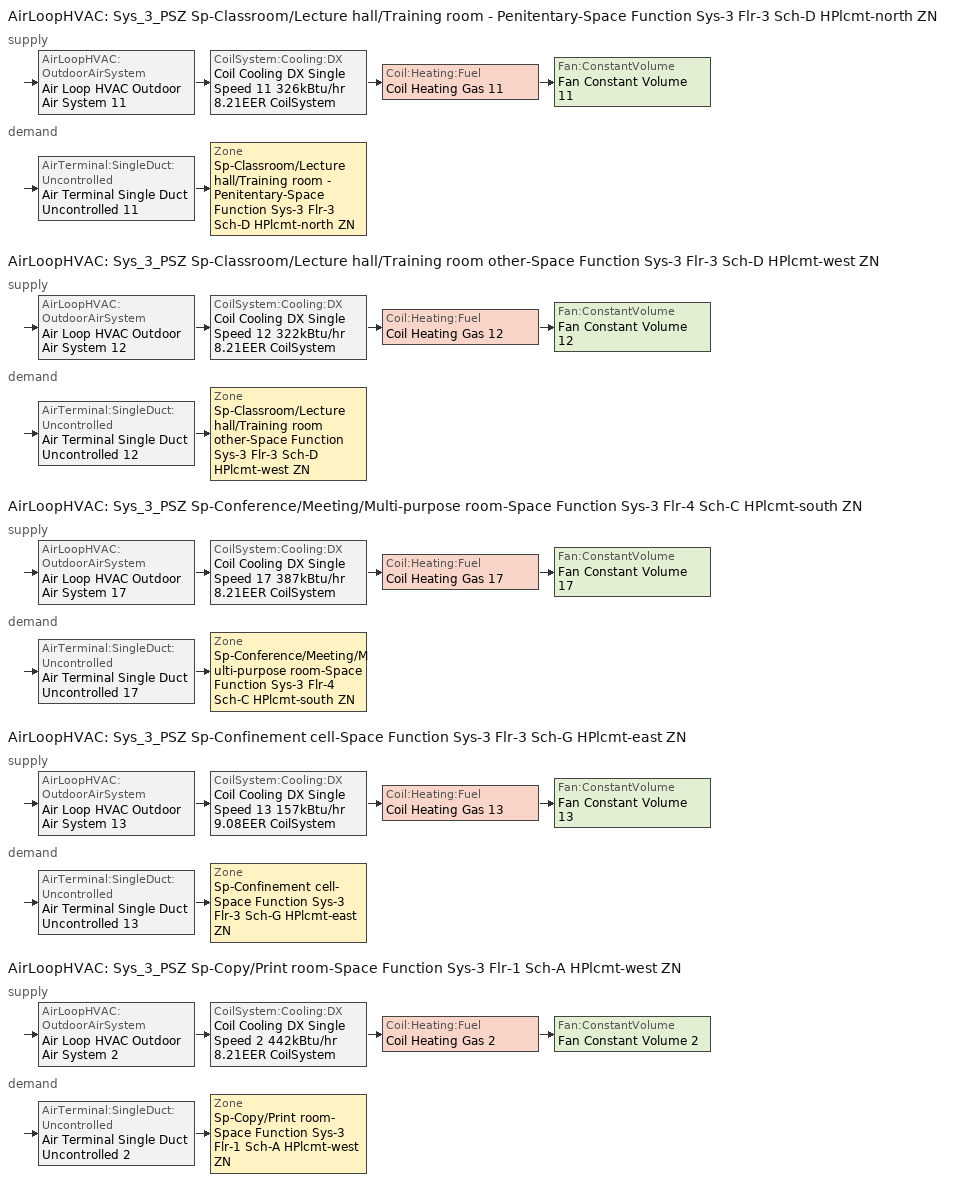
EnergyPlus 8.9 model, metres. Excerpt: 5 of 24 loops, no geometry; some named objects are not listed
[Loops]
AirLoopHVAC 'Sys_3_PSZ Sp-Classroom/Lecture hall/Training room - Penitentary-Space Function Sys-3 Flr-3 Sch-D HPlcmt-north ZN'
 supply: AirLoopHVAC:OutdoorAirSystem 'Air Loop HVAC Outdoor Air System 11' > CoilSystem:Cooling:DX 'Coil Cooling DX Single Speed 11 326kBtu/hr 8.21EER CoilSystem' > Coil:Heating:Fuel 'Coil Heating Gas 11' > Fan:ConstantVolume 'Fan Constant Volume 11'
 demand: AirTerminal:SingleDuct:Uncontrolled 'Air Terminal Single Duct Uncontrolled 11' > Zone 'Sp-Classroom/Lecture hall/Training room - Penitentary-Space Function Sys-3 Flr-3 Sch-D HPlcmt-north ZN'
AirLoopHVAC 'Sys_3_PSZ Sp-Classroom/Lecture hall/Training room other-Space Function Sys-3 Flr-3 Sch-D HPlcmt-west ZN'
 supply: AirLoopHVAC:OutdoorAirSystem 'Air Loop HVAC Outdoor Air System 12' > CoilSystem:Cooling:DX 'Coil Cooling DX Single Speed 12 322kBtu/hr 8.21EER CoilSystem' > Coil:Heating:Fuel 'Coil Heating Gas 12' > Fan:ConstantVolume 'Fan Constant Volume 12'
 demand: AirTerminal:SingleDuct:Uncontrolled 'Air Terminal Single Duct Uncontrolled 12' > Zone 'Sp-Classroom/Lecture hall/Training room other-Space Function Sys-3 Flr-3 Sch-D HPlcmt-west ZN'
AirLoopHVAC 'Sys_3_PSZ Sp-Conference/Meeting/Multi-purpose room-Space Function Sys-3 Flr-4 Sch-C HPlcmt-south ZN'
 supply: AirLoopHVAC:OutdoorAirSystem 'Air Loop HVAC Outdoor Air System 17' > CoilSystem:Cooling:DX 'Coil Cooling DX Single Speed 17 387kBtu/hr 8.21EER CoilSystem' > Coil:Heating:Fuel 'Coil Heating Gas 17' > Fan:ConstantVolume 'Fan Constant Volume 17'
 demand: AirTerminal:SingleDuct:Uncontrolled 'Air Terminal Single Duct Uncontrolled 17' > Zone 'Sp-Conference/Meeting/Multi-purpose room-Space Function Sys-3 Flr-4 Sch-C HPlcmt-south ZN'
AirLoopHVAC 'Sys_3_PSZ Sp-Confinement cell-Space Function Sys-3 Flr-3 Sch-G HPlcmt-east ZN'
 supply: AirLoopHVAC:OutdoorAirSystem 'Air Loop HVAC Outdoor Air System 13' > CoilSystem:Cooling:DX 'Coil Cooling DX Single Speed 13 157kBtu/hr 9.08EER CoilSystem' > Coil:Heating:Fuel 'Coil Heating Gas 13' > Fan:ConstantVolume 'Fan Constant Volume 13'
 demand: AirTerminal:SingleDuct:Uncontrolled 'Air Terminal Single Duct Uncontrolled 13' > Zone 'Sp-Confinement cell-Space Function Sys-3 Flr-3 Sch-G HPlcmt-east ZN'
AirLoopHVAC 'Sys_3_PSZ Sp-Copy/Print room-Space Function Sys-3 Flr-1 Sch-A HPlcmt-west ZN'
 supply: AirLoopHVAC:OutdoorAirSystem 'Air Loop HVAC Outdoor Air System 2' > CoilSystem:Cooling:DX 'Coil Cooling DX Single Speed 2 442kBtu/hr 8.21EER CoilSystem' > Coil:Heating:Fuel 'Coil Heating Gas 2' > Fan:ConstantVolume 'Fan Constant Volume 2'
 demand: AirTerminal:SingleDuct:Uncontrolled 'Air Terminal Single Duct Uncontrolled 2' > Zone 'Sp-Copy/Print room-Space Function Sys-3 Flr-1 Sch-A HPlcmt-west ZN'
[ZoneControl:Thermostat] Control Object Type 1=ThermostatSetpoint:DualSetpoint
Name | Zone or ZoneList | Control Type Schedule | Control Name 1
Sp-Classroom/Lecture hall/Training room - Penitentary-Space Function Sys-3 Flr-3 Sch-D HPlcmt-north ZN Thermostat | Sp-Classroom/Lecture hall/Training room - Penitentary-Space Function Sys-3 Flr-3 Sch-D HPlcmt-north ZN | Sp-Classroom/Lecture hall/Training room - Penitentary-Space Function Sys-3 Flr-3 Sch-D HPlcmt-north ZN Thermostat Schedule | Space Function Classroom/Lecture hall/Training room - Penitentary Thermostat 2
Sp-Classroom/Lecture hall/Training room other-Space Function Sys-3 Flr-3 Sch-D HPlcmt-west ZN Thermostat | Sp-Classroom/Lecture hall/Training room other-Space Function Sys-3 Flr-3 Sch-D HPlcmt-west ZN | Sp-Classroom/Lecture hall/Training room other-Space Function Sys-3 Flr-3 Sch-D HPlcmt-west ZN Thermostat Schedule | Space Function Classroom/Lecture hall/Training room other Thermostat 2
Sp-Conference/Meeting/Multi-purpose room-Space Function Sys-3 Flr-4 Sch-C HPlcmt-south ZN Thermostat | Sp-Conference/Meeting/Multi-purpose room-Space Function Sys-3 Flr-4 Sch-C HPlcmt-south ZN | Sp-Conference/Meeting/Multi-purpose room-Space Function Sys-3 Flr-4 Sch-C HPlcmt-south ZN Thermostat Schedule | Space Function Conference/Meeting/Multi-purpose room Thermostat 2
Sp-Confinement cell-Space Function Sys-3 Flr-3 Sch-G HPlcmt-east ZN Thermostat | Sp-Confinement cell-Space Function Sys-3 Flr-3 Sch-G HPlcmt-east ZN | Sp-Confinement cell-Space Function Sys-3 Flr-3 Sch-G HPlcmt-east ZN Thermostat Schedule | Space Function Confinement cell Thermostat 2
Sp-Copy/Print room-Space Function Sys-3 Flr-1 Sch-A HPlcmt-west ZN Thermostat | Sp-Copy/Print room-Space Function Sys-3 Flr-1 Sch-A HPlcmt-west ZN | Sp-Copy/Print room-Space Function Sys-3 Flr-1 Sch-A HPlcmt-west ZN Thermostat Schedule | Space Function Copy/Print room Thermostat 2
[ThermostatSetpoint:DualSetpoint]
Name | Heating Setpoint Temperature Schedule | Cooling Setpoint Temperature Schedule
Space Function Classroom/Lecture hall/Training room - Penitentary Thermostat 2; Space Function Classroom/Lecture hall/Training room other Thermostat 2 | NECB-D-Thermostat Setpoint-Heating | NECB-D-Thermostat Setpoint-Cooling
Space Function Conference/Meeting/Multi-purpose room Thermostat 2 | NECB-C-Thermostat Setpoint-Heating | NECB-C-Thermostat Setpoint-Cooling
Space Function Confinement cell Thermostat 2 | NECB-G-Thermostat Setpoint-Heating | NECB-G-Thermostat Setpoint-Cooling
Space Function Copy/Print room Thermostat 2 | NECB-A-Thermostat Setpoint-Heating | NECB-A-Thermostat Setpoint-Cooling
[AirTerminal:SingleDuct:Uncontrolled] Availability Schedule=Always On Discrete; Maximum Air Flow Rate {m3/s}=AutoSize
Air Terminal Single Duct Uncontrolled 11; Air Terminal Single Duct Uncontrolled 12; Air Terminal Single Duct Uncontrolled 17; Air Terminal Single Duct Uncontrolled 13; Air Terminal Single Duct Uncontrolled 2
[Zone equipment]
Sp-Classroom/Lecture hall/Training room - Penitentary-Space Function Sys-3 Flr-3 Sch-D HPlcmt-north ZN: Air Terminal Single Duct Uncontrolled 11, Zone HVAC Baseboard Convective Water 11
Sp-Classroom/Lecture hall/Training room other-Space Function Sys-3 Flr-3 Sch-D HPlcmt-west ZN: Air Terminal Single Duct Uncontrolled 12, Zone HVAC Baseboard Convective Water 12
Sp-Conference/Meeting/Multi-purpose room-Space Function Sys-3 Flr-4 Sch-C HPlcmt-south ZN: Air Terminal Single Duct Uncontrolled 17, Zone HVAC Baseboard Convective Water 17
Sp-Confinement cell-Space Function Sys-3 Flr-3 Sch-G HPlcmt-east ZN: Air Terminal Single Duct Uncontrolled 13, Zone HVAC Baseboard Convective Water 13
Sp-Copy/Print room-Space Function Sys-3 Flr-1 Sch-A HPlcmt-west ZN: Air Terminal Single Duct Uncontrolled 2, Zone HVAC Baseboard Convective Water 2
[Sizing:Zone] Zone Cooling Design Supply Air Temperature Input Method=SupplyAirTemperature; Zone Cooling Design Supply Air Temperature {C}=13; Zone Cooling Design Supply Air Temperature Difference {deltaC}=11.11; Zone Heating Design Supply Air Temperature Input Method=SupplyAirTemperature; Zone Heating Design Supply Air Temperature {C}=43; Zone Heating Design Supply Air Temperature Difference {deltaC}=11.11; Zone Cooling Design Supply Air Humidity Ratio {kgWater/kgDryAir}=0.0085; Zone Heating Design Supply Air Humidity Ratio {kgWater/kgDryAir}=0.008; Zone Heating Sizing Factor=1.3; Zone Cooling Sizing Factor=1.1; Cooling Design Air Flow Method=DesignDay; Cooling Design Air Flow Rate {m3/s}=0; Cooling Minimum Air Flow per Zone Floor Area {m3/s-m2}=0.000762; Cooling Minimum Air Flow {m3/s}=0; Cooling Minimum Air Flow Fraction=0; Heating Design Air Flow Method=DesignDay; Heating Design Air Flow Rate {m3/s}=0; Heating Maximum Air Flow per Zone Floor Area {m3/s-m2}=0.002032; Heating Maximum Air Flow {m3/s}=0.141576; Heating Maximum Air Flow Fraction=0.3; Account for Dedicated Outdoor Air System=No
Name | Design Specification Outdoor Air Object | Design Specification Zone Air Distribution Object
Sp-Classroom/Lecture hall/Training room - Penitentary-Space Function Sys-3 Flr-3 Sch-D HPlcmt-north ZN | Space Function Classroom/Lecture hall/Training room - Penitentary Ventilation | Sp-Classroom/Lecture hall/Training room - Penitentary-Space Function Sys-3 Flr-3 Sch-D HPlcmt-north ZN Design Spec Zone Air Dist
Sp-Classroom/Lecture hall/Training room other-Space Function Sys-3 Flr-3 Sch-D HPlcmt-west ZN | Space Function Classroom/Lecture hall/Training room other Ventilation | Sp-Classroom/Lecture hall/Training room other-Space Function Sys-3 Flr-3 Sch-D HPlcmt-west ZN Design Spec Zone Air Dist
Sp-Conference/Meeting/Multi-purpose room-Space Function Sys-3 Flr-4 Sch-C HPlcmt-south ZN | Space Function Conference/Meeting/Multi-purpose room Ventilation | Sp-Conference/Meeting/Multi-purpose room-Space Function Sys-3 Flr-4 Sch-C HPlcmt-south ZN Design Spec Zone Air Dist
Sp-Confinement cell-Space Function Sys-3 Flr-3 Sch-G HPlcmt-east ZN | Space Function Confinement cell Ventilation | Sp-Confinement cell-Space Function Sys-3 Flr-3 Sch-G HPlcmt-east ZN Design Spec Zone Air Dist
Sp-Copy/Print room-Space Function Sys-3 Flr-1 Sch-A HPlcmt-west ZN | Space Function Copy/Print room Ventilation | Sp-Copy/Print room-Space Function Sys-3 Flr-1 Sch-A HPlcmt-west ZN Design Spec Zone Air Dist
[DesignSpecification:ZoneAirDistribution] Zone Air Distribution Effectiveness in Cooling Mode=1; Zone Air Distribution Effectiveness in Heating Mode=1
Sp-Classroom/Lecture hall/Training room - Penitentary-Space Function Sys-3 Flr-3 Sch-D HPlcmt-north ZN Design Spec Zone Air Dist; Sp-Classroom/Lecture hall/Training room other-Space Function Sys-3 Flr-3 Sch-D HPlcmt-west ZN Design Spec Zone Air Dist; Sp-Conference/Meeting/Multi-purpose room-Space Function Sys-3 Flr-4 Sch-C HPlcmt-south ZN Design Spec Zone Air Dist; Sp-Confinement cell-Space Function Sys-3 Flr-3 Sch-G HPlcmt-east ZN Design Spec Zone Air Dist; Sp-Copy/Print room-Space Function Sys-3 Flr-1 Sch-A HPlcmt-west ZN Design Spec Zone Air Dist
[Controller:MechanicalVentilation] Demand Controlled Ventilation=No; System Outdoor Air Method=ZoneSum
Name | Availability Schedule | Zone Name 1 | Design Specification Outdoor Air Object Name 1 | Design Specification Zone Air Distribution Object Name 1
Controller Mechanical Ventilation 11 | Sys_3_PSZ Sp-Classroom/Lecture hall/Training room - Penitentary-Space Function Sys-3 Flr-3 Sch-D HPlcmt-north ZN Occ Sch | Sp-Classroom/Lecture hall/Training room - Penitentary-Space Function Sys-3 Flr-3 Sch-D HPlcmt-north ZN | Space Function Classroom/Lecture hall/Training room - Penitentary Ventilation | Sp-Classroom/Lecture hall/Training room - Penitentary-Space Function Sys-3 Flr-3 Sch-D HPlcmt-north ZN Design Spec Zone Air Dist
Controller Mechanical Ventilation 12 | Sys_3_PSZ Sp-Classroom/Lecture hall/Training room other-Space Function Sys-3 Flr-3 Sch-D HPlcmt-west ZN Occ Sch | Sp-Classroom/Lecture hall/Training room other-Space Function Sys-3 Flr-3 Sch-D HPlcmt-west ZN | Space Function Classroom/Lecture hall/Training room other Ventilation | Sp-Classroom/Lecture hall/Training room other-Space Function Sys-3 Flr-3 Sch-D HPlcmt-west ZN Design Spec Zone Air Dist
Controller Mechanical Ventilation 17 | Sys_3_PSZ Sp-Conference/Meeting/Multi-purpose room-Space Function Sys-3 Flr-4 Sch-C HPlcmt-south ZN Occ Sch | Sp-Conference/Meeting/Multi-purpose room-Space Function Sys-3 Flr-4 Sch-C HPlcmt-south ZN | Space Function Conference/Meeting/Multi-purpose room Ventilation | Sp-Conference/Meeting/Multi-purpose room-Space Function Sys-3 Flr-4 Sch-C HPlcmt-south ZN Design Spec Zone Air Dist
Controller Mechanical Ventilation 13 | Sys_3_PSZ Sp-Confinement cell-Space Function Sys-3 Flr-3 Sch-G HPlcmt-east ZN Occ Sch | Sp-Confinement cell-Space Function Sys-3 Flr-3 Sch-G HPlcmt-east ZN | Space Function Confinement cell Ventilation | Sp-Confinement cell-Space Function Sys-3 Flr-3 Sch-G HPlcmt-east ZN Design Spec Zone Air Dist
Controller Mechanical Ventilation 2 | Sys_3_PSZ Sp-Copy/Print room-Space Function Sys-3 Flr-1 Sch-A HPlcmt-west ZN Occ Sch | Sp-Copy/Print room-Space Function Sys-3 Flr-1 Sch-A HPlcmt-west ZN | Space Function Copy/Print room Ventilation | Sp-Copy/Print room-Space Function Sys-3 Flr-1 Sch-A HPlcmt-west ZN Design Spec Zone Air Dist
[DesignSpecification:OutdoorAir] Outdoor Air Method=Sum; Outdoor Air Flow per Person {m3/s-person}=0; Outdoor Air Flow per Zone {m3/s}=0; Outdoor Air Flow Air Changes per Hour {1/hr}=0
Name | Outdoor Air Flow per Zone Floor Area {m3/s-m2}
Space Function Classroom/Lecture hall/Training room - Penitentary Ventilation; Space Function Classroom/Lecture hall/Training room other Ventilation | 0.00278384
Space Function Conference/Meeting/Multi-purpose room Ventilation | 0.0015748
Space Function Confinement cell Ventilation | 0.0012446
Space Function Copy/Print room Ventilation | 0.00254
[AirLoopHVAC] Design Supply Air Flow Rate {m3/s}=AutoSize
Sys_3_PSZ Sp-Classroom/Lecture hall/Training room - Penitentary-Space Function Sys-3 Flr-3 Sch-D HPlcmt-north ZN; Sys_3_PSZ Sp-Classroom/Lecture hall/Training room other-Space Function Sys-3 Flr-3 Sch-D HPlcmt-west ZN; Sys_3_PSZ Sp-Conference/Meeting/Multi-purpose room-Space Function Sys-3 Flr-4 Sch-C HPlcmt-south ZN; Sys_3_PSZ Sp-Confinement cell-Space Function Sys-3 Flr-3 Sch-G HPlcmt-east ZN; Sys_3_PSZ Sp-Copy/Print room-Space Function Sys-3 Flr-1 Sch-A HPlcmt-west ZN
[Sizing:System] Type of Load to Size On=Sensible; Design Outdoor Air Flow Rate {m3/s}=Autosize; Central Heating Maximum System Air Flow Ratio=1; Preheat Design Temperature {C}=7; Preheat Design Humidity Ratio {kgWater/kgDryAir}=0.008; Precool Design Temperature {C}=13; Precool Design Humidity Ratio {kgWater/kgDryAir}=0.008; Central Cooling Design Supply Air Temperature {C}=13; Central Heating Design Supply Air Temperature {C}=43; Type of Zone Sum to Use=NonCoincident; 100% Outdoor Air in Cooling=No; 100% Outdoor Air in Heating=No; Central Cooling Design Supply Air Humidity Ratio {kgWater/kgDryAir}=0.0085; Central Heating Design Supply Air Humidity Ratio {kgWater/kgDryAir}=0.008; Cooling Supply Air Flow Rate Method=DesignDay; Cooling Supply Air Flow Rate {m3/s}=0; Cooling Supply Air Flow Rate Per Floor Area {m3/s-m2}=0.00996765; Cooling Fraction of Autosized Cooling Supply Air Flow Rate=1; Cooling Supply Air Flow Rate Per Unit Cooling Capacity {m3/s-W}=3.94755e-05; Heating Supply Air Flow Rate Method=DesignDay; Heating Supply Air Flow Rate {m3/s}=0; Heating Supply Air Flow Rate Per Floor Area {m3/s-m2}=0.00996765; Heating Fraction of Autosized Heating Supply Air Flow Rate=1; Heating Fraction of Autosized Cooling Supply Air Flow Rate=1; Heating Supply Air Flow Rate Per Unit Heating Capacity {m3/s-W}=3.15882e-05; System Outdoor Air Method=ZoneSum; Zone Maximum Outdoor Air Fraction=1; Cooling Design Capacity Method=CoolingDesignCapacity; Cooling Design Capacity {W}=Autosize; Cooling Design Capacity Per Floor Area {W/m2}=234.7; Fraction of Autosized Cooling Design Capacity=1; Heating Design Capacity Method=HeatingDesignCapacity; Heating Design Capacity {W}=Autosize; Heating Design Capacity Per Floor Area {W/m2}=157; Fraction of Autosized Heating Design Capacity=1; Central Cooling Capacity Control Method=OnOff
Sys_3_PSZ Sp-Classroom/Lecture hall/Training room - Penitentary-Space Function Sys-3 Flr-3 Sch-D HPlcmt-north ZN; Sys_3_PSZ Sp-Classroom/Lecture hall/Training room other-Space Function Sys-3 Flr-3 Sch-D HPlcmt-west ZN; Sys_3_PSZ Sp-Conference/Meeting/Multi-purpose room-Space Function Sys-3 Flr-4 Sch-C HPlcmt-south ZN; Sys_3_PSZ Sp-Confinement cell-Space Function Sys-3 Flr-3 Sch-G HPlcmt-east ZN; Sys_3_PSZ Sp-Copy/Print room-Space Function Sys-3 Flr-1 Sch-A HPlcmt-west ZN
[Controller:OutdoorAir] Minimum Outdoor Air Flow Rate {m3/s}=Autosize; Maximum Outdoor Air Flow Rate {m3/s}=Autosize; Economizer Control Type=DifferentialEnthalpy; Economizer Control Action Type=ModulateFlow; Lockout Type=NoLockout; Minimum Limit Type=FixedMinimum; High Humidity Control=No; Control High Indoor Humidity Based on Outdoor Humidity Ratio=Yes; Heat Recovery Bypass Control Type=BypassWhenOAFlowGreaterThanMinimum
Name | Minimum Outdoor Air Schedule | Mechanical Ventilation Controller
Controller Outdoor Air 11 | Sys_3_PSZ Sp-Classroom/Lecture hall/Training room - Penitentary-Space Function Sys-3 Flr-3 Sch-D HPlcmt-north ZN Occ Sch | Controller Mechanical Ventilation 11
Controller Outdoor Air 12 | Sys_3_PSZ Sp-Classroom/Lecture hall/Training room other-Space Function Sys-3 Flr-3 Sch-D HPlcmt-west ZN Occ Sch | Controller Mechanical Ventilation 12
Controller Outdoor Air 17 | Sys_3_PSZ Sp-Conference/Meeting/Multi-purpose room-Space Function Sys-3 Flr-4 Sch-C HPlcmt-south ZN Occ Sch | Controller Mechanical Ventilation 17
Controller Outdoor Air 13 | Sys_3_PSZ Sp-Confinement cell-Space Function Sys-3 Flr-3 Sch-G HPlcmt-east ZN Occ Sch | Controller Mechanical Ventilation 13
Controller Outdoor Air 2 | Sys_3_PSZ Sp-Copy/Print room-Space Function Sys-3 Flr-1 Sch-A HPlcmt-west ZN Occ Sch | Controller Mechanical Ventilation 2
[HeatExchanger:AirToAir:SensibleAndLatent] Availability Schedule=Always On Discrete; Nominal Supply Air Flow Rate {m3/s}=Autosize; Sensible Effectiveness at 100% Heating Air Flow=0.5; Latent Effectiveness at 100% Heating Air Flow=0.5; Sensible Effectiveness at 75% Heating Air Flow=0.5; Latent Effectiveness at 75% Heating Air Flow=0.5; Sensible Effectiveness at 100% Cooling Air Flow=0.5; Latent Effectiveness at 100% Cooling Air Flow=0.5; Sensible Effectiveness at 75% Cooling Air Flow=0.5; Latent Effectiveness at 75% Cooling Air Flow=0.5; Supply Air Outlet Temperature Control=Yes; Heat Exchanger Type=Rotary; Frost Control Type=ExhaustOnly; Threshold Temperature {C}=-23.3; Initial Defrost Time Fraction=0.167; Rate of Defrost Time Fraction Increase {1/K}=1.44; Economizer Lockout=Yes
Name | Nominal Electric Power {W}
Sys_3_PSZ Sp-Classroom/Lecture hall/Training room - Penitentary-Space Function Sys-3 Flr-3 Sch-D HPlcmt-north ZN ERV; Sys_3_PSZ Sp-Classroom/Lecture hall/Training room other-Space Function Sys-3 Flr-3 Sch-D HPlcmt-west ZN ERV | 3795.13
Sys_3_PSZ Sp-Conference/Meeting/Multi-purpose room-Space Function Sys-3 Flr-4 Sch-C HPlcmt-south ZN ERV | 2168.6
Sys_3_PSZ Sp-Confinement cell-Space Function Sys-3 Flr-3 Sch-G HPlcmt-east ZN ERV | 1724.38
Sys_3_PSZ Sp-Copy/Print room-Space Function Sys-3 Flr-1 Sch-A HPlcmt-west ZN ERV | 3467.09
[SetpointManager:OutdoorAirPretreat] Control Variable=Temperature; Minimum Setpoint Temperature {C}=-99; Maximum Setpoint Temperature {C}=99; Minimum Setpoint Humidity Ratio {kgWater/kgDryAir}=1e-05; Maximum Setpoint Humidity Ratio {kgWater/kgDryAir}=1
Setpoint Manager Outdoor Air Pretreat 5; Setpoint Manager Outdoor Air Pretreat 6; Setpoint Manager Outdoor Air Pretreat 7; Setpoint Manager Outdoor Air Pretreat 8; Setpoint Manager Outdoor Air Pretreat 9
[SetpointManager:MixedAir] Control Variable=Temperature
Node 172 OS Default SPM; Node 171 OS Default SPM; Node 170 OS Default SPM; Node 185 OS Default SPM; Node 184 OS Default SPM; Node 183 OS Default SPM; Node 250 OS Default SPM; Node 249 OS Default SPM; Node 248 OS Default SPM; Node 198 OS Default SPM; Node 197 OS Default SPM; Node 196 OS Default SPM; Node 55 OS Default SPM; Node 54 OS Default SPM; Node 53 OS Default SPM
[CoilSystem:Cooling:DX] Availability Schedule=Always On Discrete
Name | Cooling Coil
Coil Cooling DX Single Speed 11 326kBtu/hr 8.21EER CoilSystem | Coil Cooling DX Single Speed 11 326kBtu/hr 8.21EER
Coil Cooling DX Single Speed 12 322kBtu/hr 8.21EER CoilSystem | Coil Cooling DX Single Speed 12 322kBtu/hr 8.21EER
Coil Cooling DX Single Speed 17 387kBtu/hr 8.21EER CoilSystem | Coil Cooling DX Single Speed 17 387kBtu/hr 8.21EER
Coil Cooling DX Single Speed 13 157kBtu/hr 9.08EER CoilSystem | Coil Cooling DX Single Speed 13 157kBtu/hr 9.08EER
Coil Cooling DX Single Speed 2 442kBtu/hr 8.21EER CoilSystem | Coil Cooling DX Single Speed 2 442kBtu/hr 8.21EER
[Coil:Cooling:DX:SingleSpeed] Availability Schedule=Always On Discrete; Gross Rated Total Cooling Capacity {W}=Autosize; Gross Rated Sensible Heat Ratio=Autosize; Rated Air Flow Rate {m3/s}=Autosize; Rated Evaporator Fan Power Per Volume Flow Rate {W/(m3/s)}=773.3; Total Cooling Capacity Function of Temperature Curve=DXCOOL-NECB2011-REF-CAPFT; Total Cooling Capacity Function of Flow Fraction Curve=DXCOOL-NECB2011-REF-CAPFFLOW; Energy Input Ratio Function of Temperature Curve=DXCOOL-NECB2011-REF-COOLEIRFT; Energy Input Ratio Function of Flow Fraction Curve=DXCOOL-NECB2011-REF-COOLEIRFFLOW; Part Load Fraction Correlation Curve=DXCOOL-NECB2011-REF-COOLPLFFPLR; Condenser Type=AirCooled; Evaporative Condenser Effectiveness=0; Evaporative Condenser Air Flow Rate {m3/s}=Autosize; Evaporative Condenser Pump Rated Power Consumption {W}=Autosize; Crankcase Heater Capacity {W}=0; Maximum Outdoor Dry-Bulb Temperature for Crankcase Heater Operation {C}=0; Basin Heater Capacity {W/K}=0; Basin Heater Setpoint Temperature {C}=10
Name | Gross Rated Cooling COP {W/W}
Coil Cooling DX Single Speed 11 326kBtu/hr 8.21EER | 2.98497
Coil Cooling DX Single Speed 12 322kBtu/hr 8.21EER | 2.98196
Coil Cooling DX Single Speed 17 387kBtu/hr 8.21EER | 3.02393
Coil Cooling DX Single Speed 13 157kBtu/hr 9.08EER | 3.18048
Coil Cooling DX Single Speed 2 442kBtu/hr 8.21EER | 3.05977
[Coil:Heating:Fuel] Availability Schedule=Always On Discrete; Fuel Type=NaturalGas; Burner Efficiency=0.81; Nominal Capacity {W}=AutoSize; Parasitic Electric Load {W}=0; Part Load Fraction Correlation Curve=FURNACE-EFFPLR-NECB2011; Parasitic Fuel Load {W}=0
Coil Heating Gas 11; Coil Heating Gas 12; Coil Heating Gas 17; Coil Heating Gas 13; Coil Heating Gas 2
[Fan:ConstantVolume] Fan Total Efficiency=0.39975; Pressure Rise {Pa}=640; Maximum Flow Rate {m3/s}=AutoSize; Motor Efficiency=0.615; Motor In Airstream Fraction=1
Name | Availability Schedule
Fan Constant Volume 11 | Sys_3_PSZ Sp-Classroom/Lecture hall/Training room - Penitentary-Space Function Sys-3 Flr-3 Sch-D HPlcmt-north ZN Occ Sch
Fan Constant Volume 12 | Sys_3_PSZ Sp-Classroom/Lecture hall/Training room other-Space Function Sys-3 Flr-3 Sch-D HPlcmt-west ZN Occ Sch
Fan Constant Volume 17 | Sys_3_PSZ Sp-Conference/Meeting/Multi-purpose room-Space Function Sys-3 Flr-4 Sch-C HPlcmt-south ZN Occ Sch
Fan Constant Volume 13 | Sys_3_PSZ Sp-Confinement cell-Space Function Sys-3 Flr-3 Sch-G HPlcmt-east ZN Occ Sch
Fan Constant Volume 2 | Sys_3_PSZ Sp-Copy/Print room-Space Function Sys-3 Flr-1 Sch-A HPlcmt-west ZN Occ Sch
[SetpointManager:SingleZone:Reheat] Control Variable=Temperature; Minimum Supply Air Temperature {C}=13; Maximum Supply Air Temperature {C}=43
Name | Control Zone
Setpoint Manager Single Zone Reheat 11 | Sp-Classroom/Lecture hall/Training room - Penitentary-Space Function Sys-3 Flr-3 Sch-D HPlcmt-north ZN
Setpoint Manager Single Zone Reheat 12 | Sp-Classroom/Lecture hall/Training room other-Space Function Sys-3 Flr-3 Sch-D HPlcmt-west ZN
Setpoint Manager Single Zone Reheat 17 | Sp-Conference/Meeting/Multi-purpose room-Space Function Sys-3 Flr-4 Sch-C HPlcmt-south ZN
Setpoint Manager Single Zone Reheat 13 | Sp-Confinement cell-Space Function Sys-3 Flr-3 Sch-G HPlcmt-east ZN
Setpoint Manager Single Zone Reheat 2 | Sp-Copy/Print room-Space Function Sys-3 Flr-1 Sch-A HPlcmt-west ZN
[Schedule:Compact]
Sp-Classroom/Lecture hall/Training room - Penitentary-Space Function Sys-3 Flr-3 Sch-D HPlcmt-north ZN Thermostat Schedule; Sp-Classroom/Lecture hall/Training room other-Space Function Sys-3 Flr-3 Sch-D HPlcmt-west ZN Thermostat Schedule; Sp-Conference/Meeting/Multi-purpose room-Space Function Sys-3 Flr-4 Sch-C HPlcmt-south ZN Thermostat Schedule; Sp-Confinement cell-Space Function Sys-3 Flr-3 Sch-G HPlcmt-east ZN Thermostat Schedule; Sp-Copy/Print room-Space Function Sys-3 Flr-1 Sch-A HPlcmt-west ZN Thermostat Schedule: Through: 12/31, For: AllDays, Until: 24:00, 4
[Schedule:Day:Interval]
NECB-A-Thermostat Setpoint-Heating Sun|Hol Day; NECB-A-Thermostat Setpoint-Heating Sat Day; NECB-D-Thermostat Setpoint-Heating Sun|Hol Day; NECB-D-Thermostat Setpoint-Heating Sat Day: No, 24:00, 18
NECB-A-Thermostat Setpoint-Heating Default|Wkdy Day; NECB-A-Thermostat Setpoint-Heating Default: No, 06:00, 18, 07:00, 20, 21:00, 22, 24:00, 18
NECB-A-Thermostat Setpoint-Cooling Sun|Hol Day; NECB-A-Thermostat Setpoint-Cooling Sat Day; NECB-D-Thermostat Setpoint-Cooling Sun|Hol Day; NECB-D-Thermostat Setpoint-Cooling Sat Day: No, 24:00, 35
NECB-A-Thermostat Setpoint-Cooling Default|Wkdy Day; NECB-A-Thermostat Setpoint-Cooling Default: No, 06:00, 35, 21:00, 24, 24:00, 35
NECB-D-Thermostat Setpoint-Heating Default|Wkdy Day; NECB-D-Thermostat Setpoint-Heating Default: No, 07:00, 18, 08:00, 20, 23:00, 22, 24:00, 18
NECB-D-Thermostat Setpoint-Cooling Default|Wkdy Day; NECB-D-Thermostat Setpoint-Cooling Default: No, 07:00, 35, 23:00, 24, 24:00, 35
Sys_3_PSZ Sp-Classroom/Lecture hall/Training room - Penitentary-Space Function Sys-3 Flr-3 Sch-D HPlcmt-north ZN Occ Sch Sunday; Sys_3_PSZ Sp-Classroom/Lecture hall/Training room - Penitentary-Space Function Sys-3 Flr-3 Sch-D HPlcmt-north ZN Occ Sch Saturday; Sys_3_PSZ Sp-Classroom/Lecture hall/Training room other-Space Function Sys-3 Flr-3 Sch-D HPlcmt-west ZN Occ Sch Sunday; Sys_3_PSZ Sp-Classroom/Lecture hall/Training room other-Space Function Sys-3 Flr-3 Sch-D HPlcmt-west ZN Occ Sch Saturday; Sys_3_PSZ Sp-Copy/Print room-Space Function Sys-3 Flr-1 Sch-A HPlcmt-west ZN Occ Sch Sunday; Sys_3_PSZ Sp-Copy/Print room-Space Function Sys-3 Flr-1 Sch-A HPlcmt-west ZN Occ Sch Saturday: No, 24:00, 0
Sys_3_PSZ Sp-Classroom/Lecture hall/Training room - Penitentary-Space Function Sys-3 Flr-3 Sch-D HPlcmt-north ZN Occ Sch Monday; Sys_3_PSZ Sp-Classroom/Lecture hall/Training room - Penitentary-Space Function Sys-3 Flr-3 Sch-D HPlcmt-north ZN Occ Sch Tuesday; Sys_3_PSZ Sp-Classroom/Lecture hall/Training room - Penitentary-Space Function Sys-3 Flr-3 Sch-D HPlcmt-north ZN Occ Sch Wednesday; Sys_3_PSZ Sp-Classroom/Lecture hall/Training room - Penitentary-Space Function Sys-3 Flr-3 Sch-D HPlcmt-north ZN Occ Sch Thursday; Sys_3_PSZ Sp-Classroom/Lecture hall/Training room - Penitentary-Space Function Sys-3 Flr-3 Sch-D HPlcmt-north ZN Occ Sch Friday; Sys_3_PSZ Sp-Classroom/Lecture hall/Training room other-Space Function Sys-3 Flr-3 Sch-D HPlcmt-west ZN Occ Sch Monday; Sys_3_PSZ Sp-Classroom/Lecture hall/Training room other-Space Function Sys-3 Flr-3 Sch-D HPlcmt-west ZN Occ Sch Tuesday; Sys_3_PSZ Sp-Classroom/Lecture hall/Training room other-Space Function Sys-3 Flr-3 Sch-D HPlcmt-west ZN Occ Sch Wednesday; Sys_3_PSZ Sp-Classroom/Lecture hall/Training room other-Space Function Sys-3 Flr-3 Sch-D HPlcmt-west ZN Occ Sch Thursday; Sys_3_PSZ Sp-Classroom/Lecture hall/Training room other-Space Function Sys-3 Flr-3 Sch-D HPlcmt-west ZN Occ Sch Friday: No, 09:00, 0, 18:00, 1, 19:00, 0, 22:00, 1, 24:00, 0
Sys_3_PSZ Sp-Classroom/Lecture hall/Training room - Penitentary-Space Function Sys-3 Flr-3 Sch-D HPlcmt-north ZN Occ Sch Default; Sys_3_PSZ Sp-Classroom/Lecture hall/Training room - Penitentary-Space Function Sys-3 Flr-3 Sch-D HPlcmt-north ZN Occ Sch Summer Design Day; Sys_3_PSZ Sp-Classroom/Lecture hall/Training room - Penitentary-Space Function Sys-3 Flr-3 Sch-D HPlcmt-north ZN Occ Sch Winter Design Day; Sys_3_PSZ Sp-Classroom/Lecture hall/Training room other-Space Function Sys-3 Flr-3 Sch-D HPlcmt-west ZN Occ Sch Default; Sys_3_PSZ Sp-Classroom/Lecture hall/Training room other-Space Function Sys-3 Flr-3 Sch-D HPlcmt-west ZN Occ Sch Summer Design Day; Sys_3_PSZ Sp-Classroom/Lecture hall/Training room other-Space Function Sys-3 Flr-3 Sch-D HPlcmt-west ZN Occ Sch Winter Design Day; Sys_3_PSZ Sp-Conference/Meeting/Multi-purpose room-Space Function Sys-3 Flr-4 Sch-C HPlcmt-south ZN Occ Sch Default; Sys_3_PSZ Sp-Conference/Meeting/Multi-purpose room-Space Function Sys-3 Flr-4 Sch-C HPlcmt-south ZN Occ Sch Summer Design Day; Sys_3_PSZ Sp-Conference/Meeting/Multi-purpose room-Space Function Sys-3 Flr-4 Sch-C HPlcmt-south ZN Occ Sch Winter Design Day; Sys_3_PSZ Sp-Confinement cell-Space Function Sys-3 Flr-3 Sch-G HPlcmt-east ZN Occ Sch Sunday; Sys_3_PSZ Sp-Confinement cell-Space Function Sys-3 Flr-3 Sch-G HPlcmt-east ZN Occ Sch Monday; Sys_3_PSZ Sp-Confinement cell-Space Function Sys-3 Flr-3 Sch-G HPlcmt-east ZN Occ Sch Tuesday; Sys_3_PSZ Sp-Confinement cell-Space Function Sys-3 Flr-3 Sch-G HPlcmt-east ZN Occ Sch Wednesday; Sys_3_PSZ Sp-Confinement cell-Space Function Sys-3 Flr-3 Sch-G HPlcmt-east ZN Occ Sch Thursday; Sys_3_PSZ Sp-Confinement cell-Space Function Sys-3 Flr-3 Sch-G HPlcmt-east ZN Occ Sch Friday; Sys_3_PSZ Sp-Confinement cell-Space Function Sys-3 Flr-3 Sch-G HPlcmt-east ZN Occ Sch Saturday; Sys_3_PSZ Sp-Confinement cell-Space Function Sys-3 Flr-3 Sch-G HPlcmt-east ZN Occ Sch Default; Sys_3_PSZ Sp-Confinement cell-Space Function Sys-3 Flr-3 Sch-G HPlcmt-east ZN Occ Sch Summer Design Day; Sys_3_PSZ Sp-Confinement cell-Space Function Sys-3 Flr-3 Sch-G HPlcmt-east ZN Occ Sch Winter Design Day; Sys_3_PSZ Sp-Copy/Print room-Space Function Sys-3 Flr-1 Sch-A HPlcmt-west ZN Occ Sch Default; Sys_3_PSZ Sp-Copy/Print room-Space Function Sys-3 Flr-1 Sch-A HPlcmt-west ZN Occ Sch Summer Design Day; Sys_3_PSZ Sp-Copy/Print room-Space Function Sys-3 Flr-1 Sch-A HPlcmt-west ZN Occ Sch Winter Design Day: No, 24:00, 1
NECB-C-Thermostat Setpoint-Heating Sun|Hol Day: No, 09:00, 18, 10:00, 20, 19:00, 22, 24:00, 18
NECB-C-Thermostat Setpoint-Heating Default|Wkdy Day; NECB-C-Thermostat Setpoint-Heating Sat Day; NECB-C-Thermostat Setpoint-Heating Default: No, 07:00, 18, 08:00, 20, 21:00, 22, 24:00, 18
NECB-C-Thermostat Setpoint-Cooling Sun|Hol Day: No, 07:00, 35, 19:00, 24, 24:00, 35
NECB-C-Thermostat Setpoint-Cooling Default|Wkdy Day; NECB-C-Thermostat Setpoint-Cooling Sat Day; NECB-C-Thermostat Setpoint-Cooling Default: No, 07:00, 35, 21:00, 24, 24:00, 35
Sys_3_PSZ Sp-Conference/Meeting/Multi-purpose room-Space Function Sys-3 Flr-4 Sch-C HPlcmt-south ZN Occ Sch Sunday: No, 09:00, 0, 19:00, 1, 24:00, 0
Sys_3_PSZ Sp-Conference/Meeting/Multi-purpose room-Space Function Sys-3 Flr-4 Sch-C HPlcmt-south ZN Occ Sch Monday; Sys_3_PSZ Sp-Conference/Meeting/Multi-purpose room-Space Function Sys-3 Flr-4 Sch-C HPlcmt-south ZN Occ Sch Tuesday; Sys_3_PSZ Sp-Conference/Meeting/Multi-purpose room-Space Function Sys-3 Flr-4 Sch-C HPlcmt-south ZN Occ Sch Wednesday; Sys_3_PSZ Sp-Conference/Meeting/Multi-purpose room-Space Function Sys-3 Flr-4 Sch-C HPlcmt-south ZN Occ Sch Thursday; Sys_3_PSZ Sp-Conference/Meeting/Multi-purpose room-Space Function Sys-3 Flr-4 Sch-C HPlcmt-south ZN Occ Sch Friday; Sys_3_PSZ Sp-Conference/Meeting/Multi-purpose room-Space Function Sys-3 Flr-4 Sch-C HPlcmt-south ZN Occ Sch Saturday: No, 09:00, 0, 21:00, 1, 24:00, 0
NECB-G-Thermostat Setpoint-Heating Sun|Hol Day; NECB-G-Thermostat Setpoint-Heating Default|Wkdy Day; NECB-G-Thermostat Setpoint-Heating Sat Day; NECB-G-Thermostat Setpoint-Heating Default: No, 01:00, 22, 07:00, 18, 08:00, 20, 24:00, 22
NECB-G-Thermostat Setpoint-Cooling Sun|Hol Day; NECB-G-Thermostat Setpoint-Cooling Default|Wkdy Day; NECB-G-Thermostat Setpoint-Cooling Sat Day; NECB-G-Thermostat Setpoint-Cooling Default: No, 24:00, 24
Sys_3_PSZ Sp-Copy/Print room-Space Function Sys-3 Flr-1 Sch-A HPlcmt-west ZN Occ Sch Monday; Sys_3_PSZ Sp-Copy/Print room-Space Function Sys-3 Flr-1 Sch-A HPlcmt-west ZN Occ Sch Tuesday; Sys_3_PSZ Sp-Copy/Print room-Space Function Sys-3 Flr-1 Sch-A HPlcmt-west ZN Occ Sch Wednesday; Sys_3_PSZ Sp-Copy/Print room-Space Function Sys-3 Flr-1 Sch-A HPlcmt-west ZN Occ Sch Thursday; Sys_3_PSZ Sp-Copy/Print room-Space Function Sys-3 Flr-1 Sch-A HPlcmt-west ZN Occ Sch Friday: No, 08:00, 0, 19:00, 1, 24:00, 0
[Schedule:Week:Daily]
NECB-A-Thermostat Setpoint-Heating Week Rule - Jan1-Dec31: NECB-A-Thermostat Setpoint-Heating Sun|Hol Day, NECB-A-Thermostat Setpoint-Heating Default|Wkdy Day, NECB-A-Thermostat Setpoint-Heating Default|Wkdy Day, NECB-A-Thermostat Setpoint-Heating Default|Wkdy Day, NECB-A-Thermostat Setpoint-Heating Default|Wkdy Day, NECB-A-Thermostat Setpoint-Heating Default|Wkdy Day, NECB-A-Thermostat Setpoint-Heating Sat Day, NECB-A-Thermostat Setpoint-Heating Default, NECB-A-Thermostat Setpoint-Heating Default, NECB-A-Thermostat Setpoint-Heating Default, NECB-A-Thermostat Setpoint-Heating Default, NECB-A-Thermostat Setpoint-Heating Default
NECB-A-Thermostat Setpoint-Cooling Week Rule - Jan1-Dec31: NECB-A-Thermostat Setpoint-Cooling Sun|Hol Day, NECB-A-Thermostat Setpoint-Cooling Default|Wkdy Day, NECB-A-Thermostat Setpoint-Cooling Default|Wkdy Day, NECB-A-Thermostat Setpoint-Cooling Default|Wkdy Day, NECB-A-Thermostat Setpoint-Cooling Default|Wkdy Day, NECB-A-Thermostat Setpoint-Cooling Default|Wkdy Day, NECB-A-Thermostat Setpoint-Cooling Sat Day, NECB-A-Thermostat Setpoint-Cooling Default, NECB-A-Thermostat Setpoint-Cooling Default, NECB-A-Thermostat Setpoint-Cooling Default, NECB-A-Thermostat Setpoint-Cooling Default, NECB-A-Thermostat Setpoint-Cooling Default
NECB-D-Thermostat Setpoint-Heating Week Rule - Jan1-Dec31: NECB-D-Thermostat Setpoint-Heating Sun|Hol Day, NECB-D-Thermostat Setpoint-Heating Default|Wkdy Day, NECB-D-Thermostat Setpoint-Heating Default|Wkdy Day, NECB-D-Thermostat Setpoint-Heating Default|Wkdy Day, NECB-D-Thermostat Setpoint-Heating Default|Wkdy Day, NECB-D-Thermostat Setpoint-Heating Default|Wkdy Day, NECB-D-Thermostat Setpoint-Heating Sat Day, NECB-D-Thermostat Setpoint-Heating Default, NECB-D-Thermostat Setpoint-Heating Default, NECB-D-Thermostat Setpoint-Heating Default, NECB-D-Thermostat Setpoint-Heating Default, NECB-D-Thermostat Setpoint-Heating Default
NECB-D-Thermostat Setpoint-Cooling Week Rule - Jan1-Dec31: NECB-D-Thermostat Setpoint-Cooling Sun|Hol Day, NECB-D-Thermostat Setpoint-Cooling Default|Wkdy Day, NECB-D-Thermostat Setpoint-Cooling Default|Wkdy Day, NECB-D-Thermostat Setpoint-Cooling Default|Wkdy Day, NECB-D-Thermostat Setpoint-Cooling Default|Wkdy Day, NECB-D-Thermostat Setpoint-Cooling Default|Wkdy Day, NECB-D-Thermostat Setpoint-Cooling Sat Day, NECB-D-Thermostat Setpoint-Cooling Default, NECB-D-Thermostat Setpoint-Cooling Default, NECB-D-Thermostat Setpoint-Cooling Default, NECB-D-Thermostat Setpoint-Cooling Default, NECB-D-Thermostat Setpoint-Cooling Default
Sys_3_PSZ Sp-Classroom/Lecture hall/Training room - Penitentary-Space Function Sys-3 Flr-3 Sch-D HPlcmt-north ZN Occ Sch Week Rule - Jan1-Dec31: Sys_3_PSZ Sp-Classroom/Lecture hall/Training room - Penitentary-Space Function Sys-3 Flr-3 Sch-D HPlcmt-north ZN Occ Sch Sunday, Sys_3_PSZ Sp-Classroom/Lecture hall/Training room - Penitentary-Space Function Sys-3 Flr-3 Sch-D HPlcmt-north ZN Occ Sch Monday, Sys_3_PSZ Sp-Classroom/Lecture hall/Training room - Penitentary-Space Function Sys-3 Flr-3 Sch-D HPlcmt-north ZN Occ Sch Tuesday, Sys_3_PSZ Sp-Classroom/Lecture hall/Training room - Penitentary-Space Function Sys-3 Flr-3 Sch-D HPlcmt-north ZN Occ Sch Wednesday, Sys_3_PSZ Sp-Classroom/Lecture hall/Training room - Penitentary-Space Function Sys-3 Flr-3 Sch-D HPlcmt-north ZN Occ Sch Thursday, Sys_3_PSZ Sp-Classroom/Lecture hall/Training room - Penitentary-Space Function Sys-3 Flr-3 Sch-D HPlcmt-north ZN Occ Sch Friday, Sys_3_PSZ Sp-Classroom/Lecture hall/Training room - Penitentary-Space Function Sys-3 Flr-3 Sch-D HPlcmt-north ZN Occ Sch Saturday, Sys_3_PSZ Sp-Classroom/Lecture hall/Training room - Penitentary-Space Function Sys-3 Flr-3 Sch-D HPlcmt-north ZN Occ Sch Default, Sys_3_PSZ Sp-Classroom/Lecture hall/Training room - Penitentary-Space Function Sys-3 Flr-3 Sch-D HPlcmt-north ZN Occ Sch Summer Design Day, Sys_3_PSZ Sp-Classroom/Lecture hall/Training room - Penitentary-Space Function Sys-3 Flr-3 Sch-D HPlcmt-north ZN Occ Sch Winter Design Day, Sys_3_PSZ Sp-Classroom/Lecture hall/Training room - Penitentary-Space Function Sys-3 Flr-3 Sch-D HPlcmt-north ZN Occ Sch Default, Sys_3_PSZ Sp-Classroom/Lecture hall/Training room - Penitentary-Space Function Sys-3 Flr-3 Sch-D HPlcmt-north ZN Occ Sch Default
Sys_3_PSZ Sp-Classroom/Lecture hall/Training room other-Space Function Sys-3 Flr-3 Sch-D HPlcmt-west ZN Occ Sch Week Rule - Jan1-Dec31: Sys_3_PSZ Sp-Classroom/Lecture hall/Training room other-Space Function Sys-3 Flr-3 Sch-D HPlcmt-west ZN Occ Sch Sunday, Sys_3_PSZ Sp-Classroom/Lecture hall/Training room other-Space Function Sys-3 Flr-3 Sch-D HPlcmt-west ZN Occ Sch Monday, Sys_3_PSZ Sp-Classroom/Lecture hall/Training room other-Space Function Sys-3 Flr-3 Sch-D HPlcmt-west ZN Occ Sch Tuesday, Sys_3_PSZ Sp-Classroom/Lecture hall/Training room other-Space Function Sys-3 Flr-3 Sch-D HPlcmt-west ZN Occ Sch Wednesday, Sys_3_PSZ Sp-Classroom/Lecture hall/Training room other-Space Function Sys-3 Flr-3 Sch-D HPlcmt-west ZN Occ Sch Thursday, Sys_3_PSZ Sp-Classroom/Lecture hall/Training room other-Space Function Sys-3 Flr-3 Sch-D HPlcmt-west ZN Occ Sch Friday, Sys_3_PSZ Sp-Classroom/Lecture hall/Training room other-Space Function Sys-3 Flr-3 Sch-D HPlcmt-west ZN Occ Sch Saturday, Sys_3_PSZ Sp-Classroom/Lecture hall/Training room other-Space Function Sys-3 Flr-3 Sch-D HPlcmt-west ZN Occ Sch Default, Sys_3_PSZ Sp-Classroom/Lecture hall/Training room other-Space Function Sys-3 Flr-3 Sch-D HPlcmt-west ZN Occ Sch Summer Design Day, Sys_3_PSZ Sp-Classroom/Lecture hall/Training room other-Space Function Sys-3 Flr-3 Sch-D HPlcmt-west ZN Occ Sch Winter Design Day, Sys_3_PSZ Sp-Classroom/Lecture hall/Training room other-Space Function Sys-3 Flr-3 Sch-D HPlcmt-west ZN Occ Sch Default, Sys_3_PSZ Sp-Classroom/Lecture hall/Training room other-Space Function Sys-3 Flr-3 Sch-D HPlcmt-west ZN Occ Sch Default
NECB-C-Thermostat Setpoint-Heating Week Rule - Jan1-Dec31: NECB-C-Thermostat Setpoint-Heating Sun|Hol Day, NECB-C-Thermostat Setpoint-Heating Default|Wkdy Day, NECB-C-Thermostat Setpoint-Heating Default|Wkdy Day, NECB-C-Thermostat Setpoint-Heating Default|Wkdy Day, NECB-C-Thermostat Setpoint-Heating Default|Wkdy Day, NECB-C-Thermostat Setpoint-Heating Default|Wkdy Day, NECB-C-Thermostat Setpoint-Heating Sat Day, NECB-C-Thermostat Setpoint-Heating Default, NECB-C-Thermostat Setpoint-Heating Default, NECB-C-Thermostat Setpoint-Heating Default, NECB-C-Thermostat Setpoint-Heating Default, NECB-C-Thermostat Setpoint-Heating Default
NECB-C-Thermostat Setpoint-Cooling Week Rule - Jan1-Dec31: NECB-C-Thermostat Setpoint-Cooling Sun|Hol Day, NECB-C-Thermostat Setpoint-Cooling Default|Wkdy Day, NECB-C-Thermostat Setpoint-Cooling Default|Wkdy Day, NECB-C-Thermostat Setpoint-Cooling Default|Wkdy Day, NECB-C-Thermostat Setpoint-Cooling Default|Wkdy Day, NECB-C-Thermostat Setpoint-Cooling Default|Wkdy Day, NECB-C-Thermostat Setpoint-Cooling Sat Day, NECB-C-Thermostat Setpoint-Cooling Default, NECB-C-Thermostat Setpoint-Cooling Default, NECB-C-Thermostat Setpoint-Cooling Default, NECB-C-Thermostat Setpoint-Cooling Default, NECB-C-Thermostat Setpoint-Cooling Default
Sys_3_PSZ Sp-Conference/Meeting/Multi-purpose room-Space Function Sys-3 Flr-4 Sch-C HPlcmt-south ZN Occ Sch Week Rule - Jan1-Dec31: Sys_3_PSZ Sp-Conference/Meeting/Multi-purpose room-Space Function Sys-3 Flr-4 Sch-C HPlcmt-south ZN Occ Sch Sunday, Sys_3_PSZ Sp-Conference/Meeting/Multi-purpose room-Space Function Sys-3 Flr-4 Sch-C HPlcmt-south ZN Occ Sch Monday, Sys_3_PSZ Sp-Conference/Meeting/Multi-purpose room-Space Function Sys-3 Flr-4 Sch-C HPlcmt-south ZN Occ Sch Tuesday, Sys_3_PSZ Sp-Conference/Meeting/Multi-purpose room-Space Function Sys-3 Flr-4 Sch-C HPlcmt-south ZN Occ Sch Wednesday, Sys_3_PSZ Sp-Conference/Meeting/Multi-purpose room-Space Function Sys-3 Flr-4 Sch-C HPlcmt-south ZN Occ Sch Thursday, Sys_3_PSZ Sp-Conference/Meeting/Multi-purpose room-Space Function Sys-3 Flr-4 Sch-C HPlcmt-south ZN Occ Sch Friday, Sys_3_PSZ Sp-Conference/Meeting/Multi-purpose room-Space Function Sys-3 Flr-4 Sch-C HPlcmt-south ZN Occ Sch Saturday, Sys_3_PSZ Sp-Conference/Meeting/Multi-purpose room-Space Function Sys-3 Flr-4 Sch-C HPlcmt-south ZN Occ Sch Default, Sys_3_PSZ Sp-Conference/Meeting/Multi-purpose room-Space Function Sys-3 Flr-4 Sch-C HPlcmt-south ZN Occ Sch Summer Design Day, Sys_3_PSZ Sp-Conference/Meeting/Multi-purpose room-Space Function Sys-3 Flr-4 Sch-C HPlcmt-south ZN Occ Sch Winter Design Day, Sys_3_PSZ Sp-Conference/Meeting/Multi-purpose room-Space Function Sys-3 Flr-4 Sch-C HPlcmt-south ZN Occ Sch Default, Sys_3_PSZ Sp-Conference/Meeting/Multi-purpose room-Space Function Sys-3 Flr-4 Sch-C HPlcmt-south ZN Occ Sch Default
NECB-G-Thermostat Setpoint-Heating Week Rule - Jan1-Dec31: NECB-G-Thermostat Setpoint-Heating Sun|Hol Day, NECB-G-Thermostat Setpoint-Heating Default|Wkdy Day, NECB-G-Thermostat Setpoint-Heating Default|Wkdy Day, NECB-G-Thermostat Setpoint-Heating Default|Wkdy Day, NECB-G-Thermostat Setpoint-Heating Default|Wkdy Day, NECB-G-Thermostat Setpoint-Heating Default|Wkdy Day, NECB-G-Thermostat Setpoint-Heating Sat Day, NECB-G-Thermostat Setpoint-Heating Default, NECB-G-Thermostat Setpoint-Heating Default, NECB-G-Thermostat Setpoint-Heating Default, NECB-G-Thermostat Setpoint-Heating Default, NECB-G-Thermostat Setpoint-Heating Default
NECB-G-Thermostat Setpoint-Cooling Week Rule - Jan1-Dec31: NECB-G-Thermostat Setpoint-Cooling Sun|Hol Day, NECB-G-Thermostat Setpoint-Cooling Default|Wkdy Day, NECB-G-Thermostat Setpoint-Cooling Default|Wkdy Day, NECB-G-Thermostat Setpoint-Cooling Default|Wkdy Day, NECB-G-Thermostat Setpoint-Cooling Default|Wkdy Day, NECB-G-Thermostat Setpoint-Cooling Default|Wkdy Day, NECB-G-Thermostat Setpoint-Cooling Sat Day, NECB-G-Thermostat Setpoint-Cooling Default, NECB-G-Thermostat Setpoint-Cooling Default, NECB-G-Thermostat Setpoint-Cooling Default, NECB-G-Thermostat Setpoint-Cooling Default, NECB-G-Thermostat Setpoint-Cooling Default
Sys_3_PSZ Sp-Confinement cell-Space Function Sys-3 Flr-3 Sch-G HPlcmt-east ZN Occ Sch Week Rule - Jan1-Dec31: Sys_3_PSZ Sp-Confinement cell-Space Function Sys-3 Flr-3 Sch-G HPlcmt-east ZN Occ Sch Sunday, Sys_3_PSZ Sp-Confinement cell-Space Function Sys-3 Flr-3 Sch-G HPlcmt-east ZN Occ Sch Monday, Sys_3_PSZ Sp-Confinement cell-Space Function Sys-3 Flr-3 Sch-G HPlcmt-east ZN Occ Sch Tuesday, Sys_3_PSZ Sp-Confinement cell-Space Function Sys-3 Flr-3 Sch-G HPlcmt-east ZN Occ Sch Wednesday, Sys_3_PSZ Sp-Confinement cell-Space Function Sys-3 Flr-3 Sch-G HPlcmt-east ZN Occ Sch Thursday, Sys_3_PSZ Sp-Confinement cell-Space Function Sys-3 Flr-3 Sch-G HPlcmt-east ZN Occ Sch Friday, Sys_3_PSZ Sp-Confinement cell-Space Function Sys-3 Flr-3 Sch-G HPlcmt-east ZN Occ Sch Saturday, Sys_3_PSZ Sp-Confinement cell-Space Function Sys-3 Flr-3 Sch-G HPlcmt-east ZN Occ Sch Default, Sys_3_PSZ Sp-Confinement cell-Space Function Sys-3 Flr-3 Sch-G HPlcmt-east ZN Occ Sch Summer Design Day, Sys_3_PSZ Sp-Confinement cell-Space Function Sys-3 Flr-3 Sch-G HPlcmt-east ZN Occ Sch Winter Design Day, Sys_3_PSZ Sp-Confinement cell-Space Function Sys-3 Flr-3 Sch-G HPlcmt-east ZN Occ Sch Default, Sys_3_PSZ Sp-Confinement cell-Space Function Sys-3 Flr-3 Sch-G HPlcmt-east ZN Occ Sch Default
Sys_3_PSZ Sp-Copy/Print room-Space Function Sys-3 Flr-1 Sch-A HPlcmt-west ZN Occ Sch Week Rule - Jan1-Dec31: Sys_3_PSZ Sp-Copy/Print room-Space Function Sys-3 Flr-1 Sch-A HPlcmt-west ZN Occ Sch Sunday, Sys_3_PSZ Sp-Copy/Print room-Space Function Sys-3 Flr-1 Sch-A HPlcmt-west ZN Occ Sch Monday, Sys_3_PSZ Sp-Copy/Print room-Space Function Sys-3 Flr-1 Sch-A HPlcmt-west ZN Occ Sch Tuesday, Sys_3_PSZ Sp-Copy/Print room-Space Function Sys-3 Flr-1 Sch-A HPlcmt-west ZN Occ Sch Wednesday, Sys_3_PSZ Sp-Copy/Print room-Space Function Sys-3 Flr-1 Sch-A HPlcmt-west ZN Occ Sch Thursday, Sys_3_PSZ Sp-Copy/Print room-Space Function Sys-3 Flr-1 Sch-A HPlcmt-west ZN Occ Sch Friday, Sys_3_PSZ Sp-Copy/Print room-Space Function Sys-3 Flr-1 Sch-A HPlcmt-west ZN Occ Sch Saturday, Sys_3_PSZ Sp-Copy/Print room-Space Function Sys-3 Flr-1 Sch-A HPlcmt-west ZN Occ Sch Default, Sys_3_PSZ Sp-Copy/Print room-Space Function Sys-3 Flr-1 Sch-A HPlcmt-west ZN Occ Sch Summer Design Day, Sys_3_PSZ Sp-Copy/Print room-Space Function Sys-3 Flr-1 Sch-A HPlcmt-west ZN Occ Sch Winter Design Day, Sys_3_PSZ Sp-Copy/Print room-Space Function Sys-3 Flr-1 Sch-A HPlcmt-west ZN Occ Sch Default, Sys_3_PSZ Sp-Copy/Print room-Space Function Sys-3 Flr-1 Sch-A HPlcmt-west ZN Occ Sch Default
[Schedule:Year]
NECB-A-Thermostat Setpoint-Heating: NECB-A-Thermostat Setpoint-Heating Week Rule - Jan1-Dec31, 1, 1, 12, 31
NECB-A-Thermostat Setpoint-Cooling: NECB-A-Thermostat Setpoint-Cooling Week Rule - Jan1-Dec31, 1, 1, 12, 31
NECB-D-Thermostat Setpoint-Heating: NECB-D-Thermostat Setpoint-Heating Week Rule - Jan1-Dec31, 1, 1, 12, 31
NECB-D-Thermostat Setpoint-Cooling: NECB-D-Thermostat Setpoint-Cooling Week Rule - Jan1-Dec31, 1, 1, 12, 31
Sys_3_PSZ Sp-Classroom/Lecture hall/Training room - Penitentary-Space Function Sys-3 Flr-3 Sch-D HPlcmt-north ZN Occ Sch: Sys_3_PSZ Sp-Classroom/Lecture hall/Training room - Penitentary-Space Function Sys-3 Flr-3 Sch-D HPlcmt-north ZN Occ Sch Week Rule - Jan1-Dec31, 1, 1, 12, 31
Sys_3_PSZ Sp-Classroom/Lecture hall/Training room other-Space Function Sys-3 Flr-3 Sch-D HPlcmt-west ZN Occ Sch: Sys_3_PSZ Sp-Classroom/Lecture hall/Training room other-Space Function Sys-3 Flr-3 Sch-D HPlcmt-west ZN Occ Sch Week Rule - Jan1-Dec31, 1, 1, 12, 31
NECB-C-Thermostat Setpoint-Heating: NECB-C-Thermostat Setpoint-Heating Week Rule - Jan1-Dec31, 1, 1, 12, 31
NECB-C-Thermostat Setpoint-Cooling: NECB-C-Thermostat Setpoint-Cooling Week Rule - Jan1-Dec31, 1, 1, 12, 31
Sys_3_PSZ Sp-Conference/Meeting/Multi-purpose room-Space Function Sys-3 Flr-4 Sch-C HPlcmt-south ZN Occ Sch: Sys_3_PSZ Sp-Conference/Meeting/Multi-purpose room-Space Function Sys-3 Flr-4 Sch-C HPlcmt-south ZN Occ Sch Week Rule - Jan1-Dec31, 1, 1, 12, 31
NECB-G-Thermostat Setpoint-Heating: NECB-G-Thermostat Setpoint-Heating Week Rule - Jan1-Dec31, 1, 1, 12, 31
NECB-G-Thermostat Setpoint-Cooling: NECB-G-Thermostat Setpoint-Cooling Week Rule - Jan1-Dec31, 1, 1, 12, 31
Sys_3_PSZ Sp-Confinement cell-Space Function Sys-3 Flr-3 Sch-G HPlcmt-east ZN Occ Sch: Sys_3_PSZ Sp-Confinement cell-Space Function Sys-3 Flr-3 Sch-G HPlcmt-east ZN Occ Sch Week Rule - Jan1-Dec31, 1, 1, 12, 31
Sys_3_PSZ Sp-Copy/Print room-Space Function Sys-3 Flr-1 Sch-A HPlcmt-west ZN Occ Sch: Sys_3_PSZ Sp-Copy/Print room-Space Function Sys-3 Flr-1 Sch-A HPlcmt-west ZN Occ Sch Week Rule - Jan1-Dec31, 1, 1, 12, 31
[Schedule:Constant]
Always On Discrete: Hourly Value=1
[Curve:Biquadratic] Minimum Value of x {BasedOnField A2}=13; Maximum Value of x {BasedOnField A2}=24; Minimum Value of y {BasedOnField A3}=24; Maximum Value of y {BasedOnField A3}=46
Name | Coefficient1 Constant | Coefficient2 x | Coefficient3 x**2 | Coefficient4 y | Coefficient5 y**2 | Coefficient6 x*y
DXCOOL-NECB2011-REF-CAPFT | 0.867905 | 0.0142459 | 0.00055436 | -0.0075575 | 3.3e-05 | -0.0001918
DXCOOL-NECB2011-REF-COOLEIRFT | 0.116936 | 0.0284933 | -0.0004112 | 0.0214108 | 0.00016103 | -0.0006791
[Curve:Quadratic] Coefficient1 Constant=1; Coefficient2 x=0; Coefficient3 x**2=0; Minimum Value of x {BasedOnField A2}=0; Maximum Value of x {BasedOnField A2}=1
DXCOOL-NECB2011-REF-CAPFFLOW; DXCOOL-NECB2011-REF-COOLEIRFFLOW
[Curve:Cubic] Maximum Value of x {BasedOnField A2}=1
Name | Coefficient1 Constant | Coefficient2 x | Coefficient3 x**2 | Coefficient4 x**3 | Minimum Value of x {BasedOnField A2}
DXCOOL-NECB2011-REF-COOLPLFFPLR | 0.0277 | 4.9151 | -8.184 | 4.2702 | 0.7
FURNACE-EFFPLR-NECB2011 | 0.7277 | 1.0667 | -1.5174 | 0.7282 | 0
